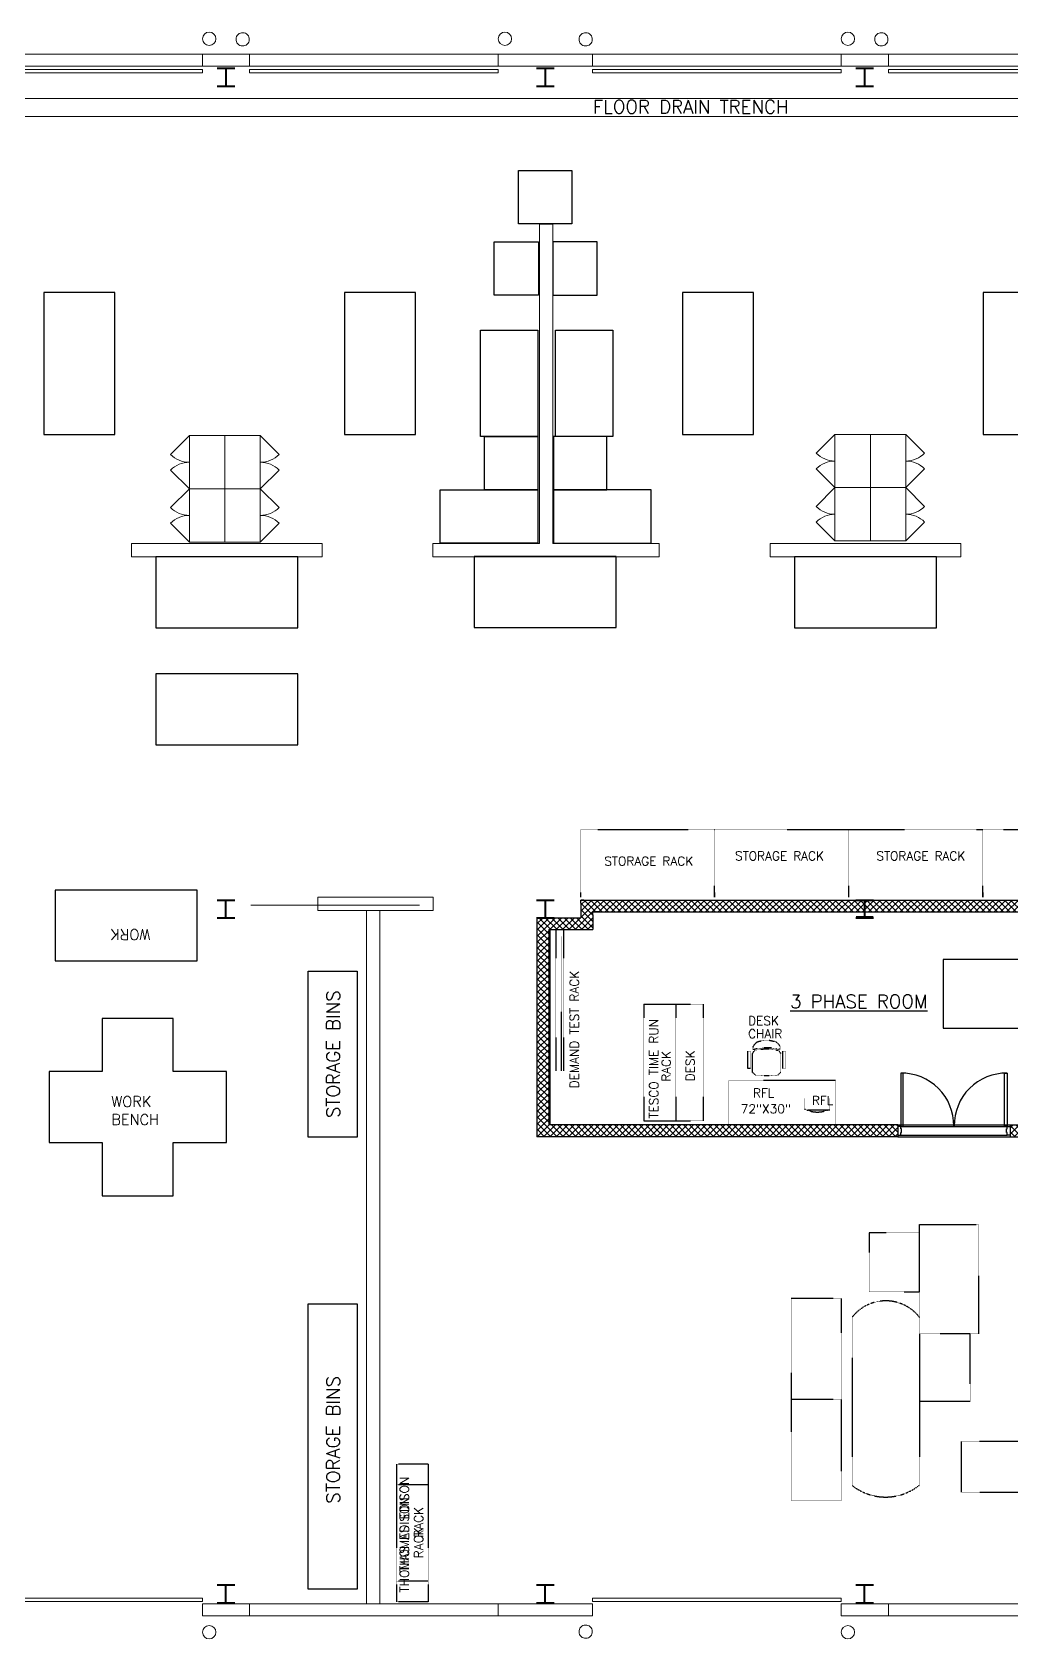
# Model space of a CAD drawing. Header units: inches. Extents: x -27 to 7514, y -484 to 2591.
# Drawn here: x 5591 to 6253, y 964 to 2051 of the extents above; entities that cross this region are included whole.
import ezdxf
from ezdxf.enums import TextEntityAlignment as Align

# ---------------------------------------------------------------- set-up
doc = ezdxf.new("R2010")
doc.units = ezdxf.units.IN
doc.header["$MEASUREMENT"] = 0
doc.linetypes.add('ARCH1$0$HIDDEN', pattern=[0.375, 0.25, -0.125])
doc.linetypes.add('ARCH1$0$HIDDEN2', pattern=[0.1875, 0.125, -0.0625])
for name, color, linetype, lineweight in [('A-Col', 6, 'Continuous', 40), ('A-Ext-Wall', 70, 'Continuous', 20), ('F-Ch', 4, 'Continuous', 30), ('F-Eq', 71, 'Continuous', 20), ('FS-File', 50, 'Continuous', 20), ('I-CWall', 110, 'Continuous', 20)]:
    doc.layers.add(name, color=color, linetype=linetype, lineweight=lineweight)
for name, color, linetype in [('ARCH1$0$A-ANNO-NOTE', 2, 'Continuous'), ('ARCH1$0$A-CLNG-HEAD', 4, 'Continuous'), ('ARCH1$0$A-DOOR', 7, 'Continuous'), ('ARCH1$0$A-EXIST', 2, 'Continuous'), ('ARCH1$0$A-FLOR-IDEN', 2, 'Continuous'), ('ARCH1$0$A-FLOR-LEVL', 1, 'Continuous'), ('ARCH1$0$G-EQUIP-DEMO', 20, 'Continuous'), ('ARCH1$0$M-EXIST', 7, 'ARCH1$0$HIDDEN2'), ('ARCH1$0$NEW_A-WALL-JAMB', 4, 'Continuous'), ('ARCH1$0$NEW_A-WALL-PATT', 8, 'Continuous'), ('ARCH1$0$S-COL', 1, 'Continuous'), ('ARCH1$0$S-FDND-HIDN', 5, 'ARCH1$0$HIDDEN')]:
    doc.layers.add(name, color=color, linetype=linetype)
doc.styles.add('ARCH1$0$ROMANS', font='ROMANS', dxfattribs={"height": 0.2})
doc.styles.add('ARCH1$0$STANDARD', font='simplex.shx')
doc.styles.add('rbc_fleet-no_Arch$0$BGE', font='simplex.shx')

# ---------------------------------------------------------------- blocks, each defined once
blk = doc.blocks.new('rbc_fleet-no_Arch$0$1W')
at = {"linetype": 'Continuous'}
for p, q in [((0.52225, 0.0105), (-0.47775, 0.0105)), ((0.02225, 0.0105), (0.02225, -0.9894999999999999)), ((0.52225, -0.9894999999999999), (-0.47775, -0.9894999999999999))]:
    blk.add_line(p, q, dxfattribs=at)
blk = doc.blocks.new('SC3624')
at = {"layer": 'FS-File'}
blk.add_lwpolyline([(-36, -24), (0, -24), (0, 0), (-36, 0)], close=True, dxfattribs=at)
at = {"layer": 'FS-File', "flags": 128}
blk.add_lwpolyline([(4.547473508864641e-13, -23.99999999999955), (-12.72792206135637, -36.72792206135819, -0.1989123673796656), (-17.99999999999955, -24.00000000000045, -0.1989123673796603), (-23.27207793864227, -36.72792206135796), (-36, -24)], format="xyb", dxfattribs=at)

msp = doc.modelspace()

# ---------------------------------------------------------------- hatches: boundary and pattern name
at = {"layer": 'ARCH1$0$NEW_A-WALL-PATT'}
h = msp.add_hatch(dxfattribs=at)
h.set_pattern_fill('ANSI37', color=8, scale=24, style=0)
h.set_pattern_definition([(45, (5695.77181201145, 561.9452098113741), (-2.121320343559642, 2.121320343559643), []), (135, (5695.77181201145, 561.9452098113741), (-2.121320343559643, -2.121320343559642), [])])
h.paths.add_polyline_path([(6252.810844929794, 1312.048552112608), (6252.810844929794, 1304.048552112608), (6364.745379847496, 1304.048552112608), (6364.745379847496, 1312.048552112608)])
h.paths.add_polyline_path([(6176.824211973777, 1304.048552840278), (6176.824211973778, 1312.048552840278), (5940.745379847496, 1312.048654718885), (5940.745379847497, 1444.15695603174), (5970.441182830787, 1444.15695603174), (5970.441182830787, 1456.048561998319), (6324.745379847496, 1456.048561998319), (6324.745379847496, 1464.048561998319), (5962.441182830787, 1464.04856199832), (5962.441182830787, 1452.15695603174), (5932.745379847496, 1452.15695603174), (5932.745379847496, 1304.048657629563)])

# ---------------------------------------------------------------- linework, layer by layer
at = {"layer": 'A-Ext-Wall'}
for points in [[(5729.623314180557, 2048.060501492524, 400000.1180079326), (5729.623333010146, 2048.060542363601)], [(5961.623314180499, 2048.060501492524, 400000.1180079326), (5961.623333010088, 2048.060542363601)], [(6161.623314180557, 2048.060501492524, 400000.1180079326), (6161.623333010153, 2048.060542363601)], [(5961.623183192845, 967.4389068527817, 400000.0136646975), (5961.623164366501, 967.4389477253717)]]:
    msp.add_lwpolyline(points, format="xyb", dxfattribs=at)
for points in [[(5706.441182830735, 2036.04856199833), (5538.441182830735, 2036.04856199833)], [(5706.441182830735, 2036.04856199833), (5738.441182830793, 2036.04856199833)], [(5706.441182830735, 2036.04856199833), (5706.441182830735, 2028.048561998447)], [(5906.441182830793, 2036.04856199833), (5738.441182830793, 2036.04856199833)], [(5738.441182830793, 2036.04856199833), (5738.441182830793, 2028.048561998447)], [(5906.441182830793, 2036.04856199833), (5970.441182830735, 2036.04856199833)], [(5906.441182830793, 2036.04856199833), (5906.441182830793, 2028.048561998447)], [(6138.441182830735, 2036.04856199833), (5970.441182830735, 2036.04856199833)], [(5970.441182830735, 2036.04856199833), (5970.441182830735, 2028.048561998447)], [(6138.441182830735, 2036.04856199833), (6170.441182830793, 2036.04856199833)], [(6138.441182830735, 2036.04856199833), (6138.441182830735, 2028.048561998447)], [(6338.441182830793, 2036.04856199833), (6170.441182830793, 2036.04856199833)], [(6170.441182830793, 2036.04856199833), (6170.441182830793, 2028.048561998447)], [(5706.441182830735, 2028.048561998447), (5538.441182830735, 2028.048561998447)], [(5706.441182830735, 2028.048561998447), (5738.441182830793, 2028.048561998447)], [(5906.441182830793, 2028.048561998447), (5738.441182830793, 2028.048561998447)], [(5906.441182830793, 2028.048561998447), (5970.441182830735, 2028.048561998447)], [(6138.441182830735, 2028.048561998447), (5970.441182830735, 2028.048561998447)], [(6138.441182830735, 2028.048561998447), (6170.441182830793, 2028.048561998447)], [(6338.441182830793, 2028.048561998447), (6170.441182830793, 2028.048561998447)], [(7001.539182830791, 2006.04856199833), (4854.619182830749, 2006.04856199833)], [(7001.539182830791, 1994.04856199833), (4854.619182830749, 1994.04856199833)], [(5706.441182830735, 988.0485619983883), (5738.441182830793, 988.0485619983883)], [(5706.441182830735, 980.0485619983301), (5706.441182830735, 988.0485619983883)], [(5706.441182830735, 980.0485619983301), (5738.441182830793, 980.0485619983301)], [(5738.441182830793, 988.0485619983883), (5906.441182830793, 988.0485619983883)], [(5738.441182830793, 980.0485619983301), (5738.441182830793, 988.0485619983883)], [(5738.441182830793, 980.0485619983301), (5906.441182830793, 980.0485619983301)], [(5906.441182830793, 988.0485619983883), (5970.441182830735, 988.0485619983883)], [(5906.441182830793, 980.0485619983301), (5906.441182830793, 988.0485619983883)], [(5906.441182830793, 980.0485619983301), (5970.441182830735, 980.0485619983301)], [(5970.441182830735, 980.0485619983301), (5970.441182830735, 988.0485619983883)], [(6138.441182830735, 988.0485619983883), (6170.441182830793, 988.0485619983883)], [(6138.441182830735, 980.0485619983301), (6138.441182830735, 988.0485619983883)], [(6138.441182830735, 980.0485619983301), (6170.441182830793, 980.0485619983301)], [(6170.441182830793, 988.0485619983883), (6338.441182830793, 988.0485619983883)], [(6170.441182830793, 980.0485619983301), (6170.441182830793, 988.0485619983883)], [(6170.441182830793, 980.0485619983301), (6338.441182830793, 980.0485619983301)]]:
    msp.add_lwpolyline(points, dxfattribs=at)
for points in [[(5538.441182830647, 2023.623561998211), (5706.463182830994, 2023.623561998211), (5706.463182830994, 2025.723561998304), (5538.441182830647, 2025.723561998304)], [(5738.44118283088, 2023.623561998211), (5906.463182830761, 2023.623561998211), (5906.463182830761, 2025.723561998304), (5738.44118283088, 2025.723561998304)], [(5970.441182830647, 2023.623561998211), (6138.463182830994, 2023.623561998211), (6138.463182830994, 2025.723561998304), (5970.441182830647, 2025.723561998304)], [(6170.44118283088, 2023.623561998211), (6338.463182830761, 2023.623561998211), (6338.463182830761, 2025.723561998304), (6170.44118283088, 2025.723561998304)], [(5538.441182830647, 991.8755619985386), (5706.463182830994, 991.8755619985386), (5706.463182830994, 989.7755619984455), (5538.441182830647, 989.7755619984455)], [(5970.441182830647, 991.8755619985386), (6138.463182830994, 991.8755619985386), (6138.463182830994, 989.7755619984455), (5970.441182830647, 989.7755619984455)]]:
    msp.add_lwpolyline(points, close=True, dxfattribs=at)
for centre in [(5711.115432830833, 2046.536561998459), (5911.115432830717, 2046.536561998459), (6143.115432830833, 2046.536561998459), (5711.115432830833, 968.9625619983199), (6143.115432830833, 968.9625619983199)]:
    msp.add_circle(centre, 4.5, dxfattribs=at)
at = {"layer": 'ARCH1$0$A-CLNG-HEAD'}
for p, q in [((6176.824211973778, 1312.048552840278), (6252.824211973777, 1312.048552840278)), ((6176.824211973778, 1304.048552840278), (6252.824211973777, 1304.048552840278))]:
    msp.add_line(p, q, dxfattribs=at)
at = {"layer": 'ARCH1$0$A-DOOR'}
for points in [[(6180.574211973778, 1311.04855284028), (6180.574211973778, 1347.04855284028), (6178.824211973778, 1347.04855284028), (6178.824211973778, 1311.04855284028)], [(6249.074211973778, 1311.04855284028), (6249.074211973778, 1347.04855284028), (6250.824211973778, 1347.04855284028), (6250.824211973778, 1311.04855284028)]]:
    msp.add_lwpolyline(points, close=True, dxfattribs=at)
for centre, start, end in [((6179.383759774259, 1311.797041410084), 359.090619550799, 90.90938044921423), ((6250.264664173298, 1311.797041410084), 89.09061955078577, 180.909380449201)]:
    msp.add_arc(centre, 35.25595200606944, start, end, dxfattribs=at)
at = {"layer": 'ARCH1$0$A-EXIST'}
for p, q in [((5962.365449815922, 1462.007824555937), (5962.365449815922, 1464.088633124099)), ((5964.532243082223, 1464.088633124099), (5962.365449815922, 1464.088633124099)), ((5962.365449815922, 1464.088633124099), (6364.441182830786, 1464.048561998319)), ((5962.365449815922, 1462.007824555937), (5962.365449815921, 1452.048561998319)), ((5974.874580546434, 1456.063418522962), (5970.462775797582, 1456.063418522962)), ((5970.462775797582, 1454.072911103441), (5970.462775797581, 1456.063418522962)), ((5970.462775797582, 1456.063418522962), (6364.745379847496, 1456.063418522962)), ((5972.67020119708, 1456.063418522962), (5974.874580546434, 1456.063418522962)), ((5932.745379847496, 1452.15695603174), (5932.745379847496, 1304.048657629563)), ((5932.745379847496, 1452.048561998319), (5962.365449815921, 1452.048561998319)), ((5970.462775797582, 1454.072911103441), (5970.462775797582, 1444.15695603174)), ((5940.745379847497, 1444.15695603174), (5940.745379847496, 1312.048654718885)), ((5940.745379847497, 1444.15695603174), (5970.462775797582, 1444.15695603174)), ((6176.824211973777, 1304.048552840278), (5932.745379847496, 1304.048657629563)), ((6176.824211973778, 1312.048552840278), (5940.745379847496, 1312.048654718885)), ((6176.824211973778, 1312.048552840278), (6176.824211973777, 1304.048552840278)), ((6252.810844929794, 1312.048552112608), (6252.810844929794, 1304.048552112608)), ((6252.810844929794, 1312.048552112608), (6364.7488773594, 1312.048552112608)), ((6252.810844929794, 1304.048552112608), (6364.7488773594, 1304.048552112608))]:
    msp.add_line(p, q, dxfattribs=at)
at = {"layer": 'ARCH1$0$A-EXIST', "linetype": 'ARCH1$0$HIDDEN', "const_width": 0.75}
msp.add_lwpolyline([(5941.745379847496, 1312.048654718885), (5941.745379847497, 1444.15695603174)], dxfattribs=at)
at = {"layer": 'ARCH1$0$A-FLOR-LEVL'}
for p, q in [((6178.824211973774, 1311.04855284028), (6250.824211973778, 1311.04855284028)), ((6178.824211973774, 1305.048552840278), (6250.824211973778, 1305.048552840278))]:
    msp.add_line(p, q, dxfattribs=at)
at = {"layer": 'ARCH1$0$G-EQUIP-DEMO'}
for points in [[(5702.847441488289, 1422.883973849427), (5702.847441488289, 1470.883973849427), (5606.847441488289, 1470.883973849427), (5606.847441488289, 1422.883973849427)], [(5778.009882640431, 1415.967805608445), (5811.113882640365, 1415.967805608445), (5811.113882640365, 1303.810868096084), (5778.009882640431, 1303.810868096084)], [(5778.009882640431, 1190.967805608445), (5811.113882640365, 1190.967805608445), (5811.113882640365, 998.0948056083655), (5778.009882640431, 998.0948056083655)]]:
    msp.add_lwpolyline(points, close=True, dxfattribs=at)
for points in [[(5686.73426647132, 1348.061235575253), (5686.73426647132, 1384.061235575253), (5638.73426647132, 1384.061235575253), (5638.73426647132, 1348.061235575253)], [(5638.73426647132, 1348.061235575253), (5602.73426647132, 1348.061235575253), (5602.73426647132, 1300.061235575253), (5638.73426647132, 1300.061235575253)], [(5686.73426647132, 1300.061235575253), (5722.73426647132, 1300.061235575253), (5722.73426647132, 1348.061235575253), (5686.73426647132, 1348.061235575253)], [(5638.73426647132, 1300.061235575253), (5638.73426647132, 1264.061235575253), (5686.73426647132, 1264.061235575253), (5686.73426647132, 1300.061235575253)]]:
    msp.add_lwpolyline(points, dxfattribs=at)
at = {"layer": 'ARCH1$0$M-EXIST', "color": 7, "linetype": 'ARCH1$0$HIDDEN2'}
for p, q in [((6052.932339207548, 1511.614985864642), (5962.220031595146, 1511.614985864642)), ((5962.220031595146, 1511.614985864642), (5962.220031595146, 1466.048561998319)), ((6052.932339207548, 1466.048561998319), (6052.932339207548, 1511.614985864642)), ((6143.64464681995, 1511.614985864642), (6052.932339207548, 1511.614985864642)), ((6052.932339207548, 1511.614985864642), (6052.932339207548, 1466.048561998319)), ((6143.64464681995, 1466.048561998319), (6143.64464681995, 1511.614985864642)), ((6234.356954432352, 1511.614985864642), (6143.64464681995, 1511.614985864642)), ((6325.069262044754, 1511.614985864642), (6234.356954432352, 1511.614985864642)), ((6234.356954432352, 1511.614985864642), (6234.356954432352, 1466.048561998319)), ((6234.356954432352, 1466.048561998319), (6234.356954432352, 1511.614985864642)), ((5945.450579579356, 1444.15695603174), (5945.450579579356, 1348.65695603174)), ((5949.135114497058, 1439.464037601989), (5949.135114497058, 1348.65695603174)), ((5950.700579579356, 1444.15695603174), (5950.700579579356, 1348.65695603174)), ((6005.11090650229, 1393.681628627816), (6005.11090650229, 1314.681630656363)), ((6005.11090650229, 1393.681628627816), (6045.11090650229, 1393.681628627816)), ((6026.61090650229, 1393.681628627816), (6026.61090650229, 1314.681628627816)), ((6045.11090650229, 1393.681628627816), (6045.110906502291, 1314.681630656363)), ((6005.11090650229, 1314.681630656363), (6045.110906502291, 1314.681630656363)), ((6191.581577549565, 1239.034915842891), (6157.406759649825, 1239.034915842891)), ((6157.406759649825, 1239.034915842891), (6157.406759649825, 1199.164294959859)), ((6191.581577549565, 1244.730718826181), (6231.452198432595, 1244.730718826181)), ((6191.581577549565, 1170.685280043411), (6191.581577549565, 1244.730718826181)), ((6191.581577549565, 1199.164294959859), (6191.581577549565, 1239.034915842891)), ((6231.452198432595, 1244.730718826181), (6231.452198432595, 1170.685280043411)), ((6157.406759649825, 1199.164294959859), (6191.581577549565, 1199.164294959859)), ((6138.85837723464, 1194.657965499606), (6104.6835593349, 1194.657965499606)), ((6104.6835593349, 1194.657965499606), (6104.6835593349, 1126.308329700123)), ((6138.85837723464, 1126.308329700123), (6138.85837723464, 1194.657965499606)), ((6146.015153683245, 1182.076886009989), (6146.015153683245, 1068.16082634419)), ((6191.581577549565, 1182.076886009989), (6191.581577549565, 1068.16082634419)), ((6191.581577549565, 1170.685280043411), (6191.581577549565, 1125.118856177089)), ((6225.756395449304, 1170.685280043411), (6191.581577549565, 1170.685280043411)), ((6231.452198432595, 1170.685280043411), (6191.581577549565, 1170.685280043411)), ((6225.756395449304, 1125.118856177089), (6225.756395449304, 1170.685280043411)), ((6104.6835593349, 1126.308329700123), (6138.85837723464, 1126.308329700123)), ((6138.85837723464, 1126.308329700123), (6104.6835593349, 1126.308329700123)), ((6104.6835593349, 1126.308329700123), (6104.6835593349, 1057.958693900643)), ((6138.85837723464, 1057.958693900643), (6138.85837723464, 1126.308329700123)), ((6191.581577549565, 1125.118856177089), (6225.756395449304, 1125.118856177089)), ((6356.310844929794, 1097.85969239959), (6219.611573330833, 1097.85969239959)), ((6219.611573330833, 1097.85969239959), (6219.611573330833, 1063.684874499852)), ((5837.656370575246, 1082.511693048311), (5837.656370575246, 1003.511695076858)), ((5859.156370575246, 1082.511693048311), (5837.656370575246, 1082.511693048311)), ((5859.156370575246, 1082.511693048311), (5859.156370575246, 1003.51169304831)), ((5837.656370575194, 1068.61534660321), (5837.656370575194, 989.6153486317571)), ((5859.156370575194, 1068.61534660321), (5837.656370575194, 1068.61534660321)), ((5859.156370575194, 1068.61534660321), (5859.156370575194, 989.6153466032097)), ((6104.6835593349, 1057.958693900643), (6138.85837723464, 1057.958693900643)), ((6219.611573330833, 1063.684874499852), (6356.310844929794, 1063.684874499852)), ((5859.156370575246, 1003.51169304831), (5837.656370575246, 1003.511695076858)), ((5859.156370575194, 989.6153466032097), (5837.656370575194, 989.6153486317571))]:
    msp.add_line(p, q, dxfattribs=at)
at = {"layer": 'ARCH1$0$M-EXIST', "linetype": 'ARCH1$0$HIDDEN2'}
for p, q in [((6078.631968086857, 1360.389694277488), (6079.699931146224, 1362.050970147615)), ((6078.631968086857, 1347.574137565086), (6078.631968086857, 1360.389694277488)), ((6079.699931146224, 1362.050970147615), (6080.530569081287, 1362.525620396222)), ((6080.530569081287, 1362.525620396222), (6086.46369718888, 1363.474920893437)), ((6086.46369718888, 1363.474920893437), (6089.786248929134, 1363.474920893437)), ((6089.786248929134, 1363.474920893437), (6095.719377036727, 1362.525620396222)), ((6095.719377036727, 1362.525620396222), (6096.55001497179, 1362.050970147615)), ((6096.55001497179, 1362.050970147615), (6097.617978031157, 1360.389694277488)), ((6097.617978031157, 1360.389694277488), (6097.617978031157, 1347.574137565086)), ((6080.530569081287, 1345.675536570656), (6078.631968086857, 1347.574137565086)), ((6097.617978031157, 1347.574137565086), (6095.719377036727, 1345.675536570656)), ((6134.611793374085, 1342.048607677012), (6062.611793374085, 1342.048607677012)), ((6062.611793374085, 1312.048607677012), (6062.611793374085, 1342.048607677012)), ((6086.46369718888, 1345.200886322048), (6080.530569081287, 1345.675536570656)), ((6089.786248929134, 1345.200886322048), (6086.46369718888, 1345.200886322048)), ((6095.719377036727, 1345.675536570656), (6089.786248929134, 1345.200886322048)), ((6134.611793374085, 1312.048607677012), (6134.611793374085, 1342.048607677012)), ((6113.848692899039, 1329.991542061934), (6113.848692899039, 1322.151269255436)), ((6130.936101848908, 1322.151269255436), (6130.936101848908, 1329.991542061934)), ((6113.848692899039, 1322.151269255436), (6130.936101848908, 1322.151269255436)), ((6134.611793374085, 1312.048607677012), (6062.611793374085, 1312.048607677012))]:
    msp.add_line(p, q, dxfattribs=at)
for points in [[(6078.869293211161, 1364.424221390652), (6079.343943459769, 1365.729509574323), (6081.36120701635, 1367.984098255208), (6082.429170075717, 1368.458748503816), (6086.345034626729, 1369.289386438879), (6089.904911491285, 1369.289386438879), (6093.820776042297, 1368.458748503816), (6094.888739101664, 1367.984098255208), (6096.906002658246, 1365.729509574323), (6097.380652906853, 1364.424221390652)], [(6075.309416346604, 1350.659364181035), (6075.309416346604, 1361.932307585463), (6077.208017341035, 1361.932307585463), (6077.208017341035, 1350.184713932427), (6075.309416346604, 1350.184713932427), (6075.309416346604, 1350.659364181035)], [(6078.869293211161, 1364.424221390652), (6078.869293211161, 1363.356258331285), (6080.05591883268, 1363.118933206981)], [(6096.194027285334, 1363.118933206981), (6094.65141397736, 1363.593583455589), (6089.786248929134, 1364.186896266348), (6086.46369718888, 1364.186896266348), (6081.598532140654, 1363.593583455589), (6080.05591883268, 1363.118933206981)], [(6097.380652906853, 1364.424221390652), (6097.261990344701, 1363.356258331285), (6096.194027285334, 1363.118933206981)], [(6099.041928776979, 1350.659364181035), (6099.041928776979, 1361.932307585463), (6100.940529771409, 1361.932307585463), (6100.940529771409, 1350.184713932427), (6099.041928776979, 1350.184713932427), (6099.041928776979, 1350.659364181035)]]:
    msp.add_lwpolyline(points, dxfattribs=at)
msp.add_arc((6122.392358826543, 1338.852943687542), 18.12905665867152, 247.1188333333113, 292.8811666666887, dxfattribs=at)
at = {"layer": 'ARCH1$0$M-EXIST', "color": 7, "linetype": 'ARCH1$0$HIDDEN2'}
for centre, radius, start, end in [((6168.717002201932, 1164.058540593904), 28.98335213273983, 37.91842499989959, 141.5611416668968), ((6168.581515249262, 1096.929339534336), 36.56320543978899, 231.8889416669606, 308.9800222222385)]:
    msp.add_arc(centre, radius, start, end, dxfattribs=at)
at = {"layer": 'ARCH1$0$NEW_A-WALL-JAMB'}
for p, q in [((6176.824211973777, 1311.048552840279), (6176.824211973777, 1310.548552840279)), ((6178.824211973777, 1311.04855284028), (6176.824211973777, 1311.048552840279)), ((6176.824211973777, 1305.548552840278), (6176.824211973777, 1305.048552840278)), ((6176.824211973777, 1305.048552840278), (6178.824211973777, 1305.048552840278)), ((6178.824211973777, 1309.29855284028), (6178.824211973777, 1311.04855284028)), ((6179.324211973777, 1309.29855284028), (6178.824211973777, 1309.29855284028)), ((6178.824211973777, 1306.798552840278), (6179.324211973777, 1306.798552840278)), ((6178.824211973777, 1305.048552840278), (6178.824211973777, 1306.798552840278)), ((6179.324211973777, 1306.798552840278), (6179.324211973777, 1309.29855284028)), ((6250.324211973778, 1306.798552840278), (6250.324211973778, 1309.29855284028)), ((6250.324211973778, 1309.29855284028), (6250.824211973778, 1309.29855284028)), ((6250.824211973778, 1306.798552840278), (6250.324211973778, 1306.798552840278)), ((6250.824211973778, 1309.29855284028), (6250.824211973778, 1311.04855284028)), ((6250.824211973778, 1311.04855284028), (6252.824211973778, 1311.048552840279)), ((6250.824211973778, 1305.048552840278), (6250.824211973778, 1306.798552840278)), ((6252.824211973778, 1305.048552840278), (6250.824211973778, 1305.048552840278)), ((6252.824211973778, 1311.048552840279), (6252.824211973778, 1310.548552840279)), ((6252.824211973778, 1305.548552840278), (6252.824211973778, 1305.048552840278))]:
    msp.add_line(p, q, dxfattribs=at)
at = {"layer": 'ARCH1$0$S-COL', "color": 1, "linetype": 'Continuous'}
for p, q in [((6148.745379847496, 1464.048561998319), (6160.136985814076, 1464.048561998319)), ((6154.441182830787, 1452.656956031739), (6154.441182830787, 1464.048561998319)), ((6160.136985814076, 1452.656956031739), (6148.745379847496, 1452.656956031739))]:
    msp.add_line(p, q, dxfattribs=at)
at = {"layer": 'ARCH1$0$S-FDND-HIDN'}
msp.add_lwpolyline([(6207.573783930778, 1377.473876526237), (6279.692846207498, 1377.473876526237), (6279.692846207498, 1423.815564580236), (6207.573783930778, 1423.815564580236)], close=True, dxfattribs=at)
at = {"layer": 'F-Ch'}
for points in [[(5938.333182830735, 1921.353561998323), (5920.333182830735, 1921.353561998323), (5920.333182830735, 1957.353561998323), (5956.333182830735, 1957.353561998323), (5956.333182830735, 1921.353561998323)], [(5933.848182830632, 1873.251561998368), (5903.848182830632, 1873.251561998368), (5903.848182830632, 1909.251561998368), (5933.848182830632, 1909.251561998368)], [(5943.441182830509, 1873.251561998368), (5973.441182830509, 1873.251561998368), (5973.441182830509, 1909.251561998368), (5943.441182830509, 1909.251561998368)], [(5647.180182830802, 1778.939561998217), (5647.180182830802, 1874.939561998217), (5599.180182830802, 1874.939561998217), (5599.180182830802, 1778.939561998217)], [(5850.660182830783, 1778.939561998217), (5850.660182830783, 1874.939561998217), (5802.660182830783, 1874.939561998217), (5802.660182830783, 1778.939561998217)], [(6079.180182830802, 1778.939561998217), (6079.180182830802, 1874.939561998217), (6031.180182830802, 1874.939561998217), (6031.180182830802, 1778.939561998217)], [(6282.660182830776, 1778.939561998217), (6282.660182830776, 1874.939561998217), (6234.660182830776, 1874.939561998217), (6234.660182830776, 1778.939561998217)], [(5933.255182830755, 1741.490561998195), (5897.255182830755, 1741.490561998195), (5897.255182830755, 1777.490561998195), (5933.255182830755, 1777.490561998195)], [(5944.034182830852, 1741.490561998195), (5980.034182830852, 1741.490561998195), (5980.034182830852, 1777.490561998195), (5944.034182830852, 1777.490561998195)], [(5933.329182830777, 1705.510561998213), (5867.329182830777, 1705.510561998213), (5867.329182830777, 1741.510561998213), (5933.255182830755, 1741.490561998195)], [(5943.960182830597, 1705.510561998213), (6009.960182830597, 1705.510561998213), (6009.960182830597, 1741.510561998213), (5944.034182830852, 1741.490561998195)], [(5722.941182830509, 1696.251561998368), (5674.941182830509, 1696.251561998368), (5674.941182830509, 1648.251561998368), (5770.941182830509, 1648.251561998368), (5770.941182830509, 1696.251561998368)], [(5938.386182830574, 1696.343561998314), (5890.386182830574, 1696.343561998314), (5890.386182830574, 1648.343561998314), (5986.386182830574, 1648.343561998314), (5986.386182830574, 1696.343561998314)], [(6154.941182830502, 1696.251561998368), (6106.941182830509, 1696.251561998368), (6106.941182830509, 1648.251561998368), (6202.941182830502, 1648.251561998368), (6202.941182830502, 1696.251561998368)], [(5722.941182830509, 1617.165561998241), (5674.941182830509, 1617.165561998241), (5674.941182830509, 1569.165561998241), (5770.941182830509, 1569.165561998241), (5770.941182830509, 1617.165561998241)]]:
    msp.add_lwpolyline(points, close=True, dxfattribs=at)
for points in [[(5894.477182830618, 1777.490561998267), (5894.477182830618, 1849.490561998267)], [(5894.477182830618, 1849.490561998267), (5933.255182830726, 1849.490561998267)], [(5933.255182830726, 1849.490561998267), (5933.255182830726, 1777.490561998267)], [(5945.346182830624, 1777.490561998267), (5945.346182830624, 1849.490561998267)], [(5945.346182830624, 1849.490561998267), (5984.124182830732, 1849.490561998267)], [(5984.124182830732, 1849.490561998267), (5984.124182830732, 1777.490561998267)], [(5933.255182830726, 1777.490561998267), (5894.477182830618, 1777.490561998267)], [(5984.124182830732, 1777.490561998267), (5945.346182830624, 1777.490561998267)]]:
    msp.add_lwpolyline(points, dxfattribs=at)
at = {"layer": 'F-Eq'}
msp.add_lwpolyline([(5739.263182830582, 1460.713561998266), (5853.263182830582, 1460.713561998266)], dxfattribs=at)
at = {"layer": 'I-CWall'}
for points in [[(5934.441182830742, 1705.251561998484), (5934.441182830742, 1921.251561998484)], [(5934.441182830742, 1921.251561998484), (5943.441182830742, 1921.251561998484)], [(5943.441182830742, 1705.251561998484), (5943.441182830742, 1921.251561998484)], [(5658.441182830742, 1696.251561998484), (5658.441182830742, 1705.251561998484)], [(5658.441182830742, 1705.251561998484), (5787.441182830742, 1705.251561998484)], [(5658.441182830742, 1696.251561998484), (5787.441182830742, 1696.251561998484)], [(5787.441182830742, 1696.251561998484), (5787.441182830742, 1705.251561998484)], [(5862.441182830742, 1696.251561998484), (5862.441182830742, 1705.251561998484)], [(5862.441182830742, 1705.251561998484), (5934.441182830742, 1705.251561998484)], [(5862.441182830742, 1696.251561998484), (6015.441182830742, 1696.251561998484)], [(5943.441182830742, 1705.251561998484), (6015.441182830742, 1705.251561998484)], [(6015.441182830742, 1705.251561998484), (6015.441182830742, 1696.251561998484)], [(6090.441182830742, 1696.251561998484), (6090.441182830742, 1705.251561998484)], [(6090.441182830742, 1705.251561998484), (6219.441182830735, 1705.251561998484)], [(6090.441182830742, 1696.251561998484), (6219.441182830735, 1696.251561998484)], [(6219.441182830735, 1696.251561998484), (6219.441182830735, 1705.251561998484)], [(5862.499182830819, 1466.04856199833), (5784.499182830819, 1466.04856199833)], [(5784.499182830819, 1466.04856199833), (5784.499182830819, 1457.04856199833)], [(5862.499182830819, 1457.04856199833), (5784.499182830819, 1457.04856199833)], [(5817.499182830819, 1457.04856199833), (5817.499182830819, 988.0485619983883)], [(5826.499182830819, 1457.04856199833), (5826.499182830819, 988.0485619983883)], [(5862.499182830819, 1466.04856199833), (5862.499182830819, 1457.04856199833)]]:
    msp.add_lwpolyline(points, dxfattribs=at)

# ---------------------------------------------------------------- block references
at = {"layer": 'A-Col', "extrusion": (0, 0, -1), "xscale": 12, "yscale": 12, "zscale": -12}
for p in [(-5722.651182830872, 2026.450561998448), (-5722.651182830872, 2026.450561998448), (-5722.651182830872, 2026.450561998448), (-5722.651182830872, 2026.450561998448), (-5722.651182830872, 2026.450561998448), (-5722.651182830872, 2026.450561998448), (-5722.651182830872, 2026.450561998448), (-5938.651182830872, 2026.450561998448), (-5938.651182830872, 2026.450561998448), (-5938.651182830872, 2026.450561998448), (-5938.651182830872, 2026.450561998448), (-5938.651182830872, 2026.450561998448), (-5938.651182830872, 2026.450561998448), (-5938.651182830872, 2026.450561998448), (-6154.651182830872, 2026.450561998448), (-6154.651182830872, 2026.450561998448), (-6154.651182830872, 2026.450561998448), (-6154.651182830872, 2026.450561998448), (-6154.651182830872, 2026.450561998448), (-6154.651182830872, 2026.450561998448), (-6154.651182830872, 2026.450561998448)]:
    msp.add_blockref('rbc_fleet-no_Arch$0$1W', p, dxfattribs=at)
at = {"layer": 'A-Col', "xscale": 12, "yscale": 12, "zscale": 12, "rotation": 180}
for p in [(5722.708182830786, 1452.174561998319), (5722.708182830786, 1452.174561998319), (5722.708182830786, 1452.174561998319), (5722.708182830786, 1452.174561998319), (5722.708182830786, 1452.174561998319), (5722.708182830786, 1452.174561998319), (5722.708182830786, 1452.174561998319), (5938.708182830786, 1452.174561998319), (5938.708182830786, 1452.174561998319), (5938.708182830786, 1452.174561998319), (5938.708182830786, 1452.174561998319), (5938.708182830786, 1452.174561998319), (5938.708182830786, 1452.174561998319), (5938.708182830786, 1452.174561998319), (6154.708182830786, 1452.174561998319), (6154.708182830786, 1452.174561998319), (6154.708182830786, 1452.174561998319), (6154.708182830786, 1452.174561998319), (6154.708182830786, 1452.174561998319), (6154.708182830786, 1452.174561998319), (6154.708182830786, 1452.174561998319), (5722.651182830872, 989.0485619983301), (5722.651182830872, 989.0485619983301), (5722.651182830872, 989.0485619983301), (5722.651182830872, 989.0485619983301), (5722.651182830872, 989.0485619983301), (5722.651182830872, 989.0485619983301), (5722.651182830872, 989.0485619983301), (5938.651182830872, 989.0485619983301), (5938.651182830872, 989.0485619983301), (5938.651182830872, 989.0485619983301), (5938.651182830872, 989.0485619983301), (5938.651182830872, 989.0485619983301), (5938.651182830872, 989.0485619983301), (5938.651182830872, 989.0485619983301), (6154.651182830872, 989.0485619983301), (6154.651182830872, 989.0485619983301), (6154.651182830872, 989.0485619983301), (6154.651182830872, 989.0485619983301), (6154.651182830872, 989.0485619983301), (6154.651182830872, 989.0485619983301), (6154.651182830872, 989.0485619983301)]:
    msp.add_blockref('rbc_fleet-no_Arch$0$1W', p, dxfattribs=at)
at = {"layer": 'FS-File'}
for p, rotation in [((5721.64997474621, 1742.193945194357), 270), ((5721.64997474621, 1778.193945194357), 90), ((6158.274752050586, 1743.008337416569), 270), ((6158.274752050586, 1779.008337416569), 90), ((5721.64997474621, 1706.193945194357), 270), ((5721.64997474621, 1742.193945194357), 90), ((6158.274752050586, 1707.008337416569), 270), ((6158.274752050586, 1743.008337416569), 90)]:
    msp.add_blockref('SC3624', p, dxfattribs=dict(at, rotation=rotation))

# ---------------------------------------------------------------- texts
at = {"layer": 'A-Ext-Wall', "style": 'rbc_fleet-no_Arch$0$BGE'}
msp.add_text('FLOOR DRAIN TRENCH', height=9, dxfattribs=at).set_placement((6036.777182830803, 2000.595561998409), align=Align.MIDDLE)
at = {"layer": 'ARCH1$0$A-ANNO-NOTE', "style": 'ARCH1$0$STANDARD'}
for s, p in [('STORAGE RACK', (5978.319040174988, 1487.428116204949)), ('STORAGE RACK', (6066.749329280431, 1490.928116204949)), ('STORAGE RACK', (6162.34963656785, 1490.928116204949)), ('DESK', (6075.616030093352, 1379.502249737077)), ('CHAIR', (6075.616030093352, 1370.724417472112)), ('RFL', (6078.863702136979, 1330.577689405432)), ('72"X30"', (6070.641219858128, 1319.931638086649)), ('RFL', (6118.688934652985, 1325.546145174287))]:
    msp.add_text(s, height=6, dxfattribs=at).set_placement(p)
for s, p in [('DEMAND TEST RACK', (5961.055117808495, 1336.794040490603)), ('TESCO TIME RUN', (6014.720496715118, 1316.304120136794)), ('RACK', (6023.167581406647, 1341.182019638223)), ('DESK', (6039.439502828326, 1341.534853874999)), ('THOMAS EDISON', (5846.100296736064, 1009.791200698484)), ('THOMAS EDISON', (5846.100296736012, 995.8948542533835)), ('RACK', (5855.713045479602, 1032.898149095925)), ('RACK', (5855.713045479551, 1019.001802650825))]:
    msp.add_text(s, height=6, rotation=90, dxfattribs=at).set_placement(p)
at = {"layer": 'ARCH1$0$A-FLOR-IDEN', "color": 5, "linetype": 'Continuous', "style": 'ARCH1$0$ROMANS'}
msp.add_text('%%u3 PHASE ROOM', height=9, dxfattribs=at).set_placement((6150.500770665931, 1395.567331692817), align=Align.MIDDLE)
at = {"layer": 'ARCH1$0$G-EQUIP-DEMO', "linetype": 'Continuous', "style": 'ARCH1$0$ROMANS'}
msp.add_text('WORK', height=7.182, rotation=180, dxfattribs=at).set_placement((5671.246441488324, 1440.75697384939), align=Align.MIDDLE_LEFT)
msp.add_text('STORAGE BINS', height=9, rotation=90, dxfattribs=at).set_placement((5794.893882640335, 1359.889336852264), align=Align.MIDDLE)
at = {"layer": 'ARCH1$0$G-EQUIP-DEMO', "style": 'ARCH1$0$ROMANS'}
for s, p in [('WORK', (5644.906266471224, 1327.833235575191)), ('BENCH', (5644.906266471224, 1315.651235575219))]:
    msp.add_text(s, height=7.182, dxfattribs=at).set_placement(p, align=Align.MIDDLE_LEFT)
msp.add_text('STORAGE BINS', height=9, rotation=90, dxfattribs=at).set_placement((5794.893882640335, 1099.123727101115), align=Align.MIDDLE)

doc.saveas('drawing.dxf')
